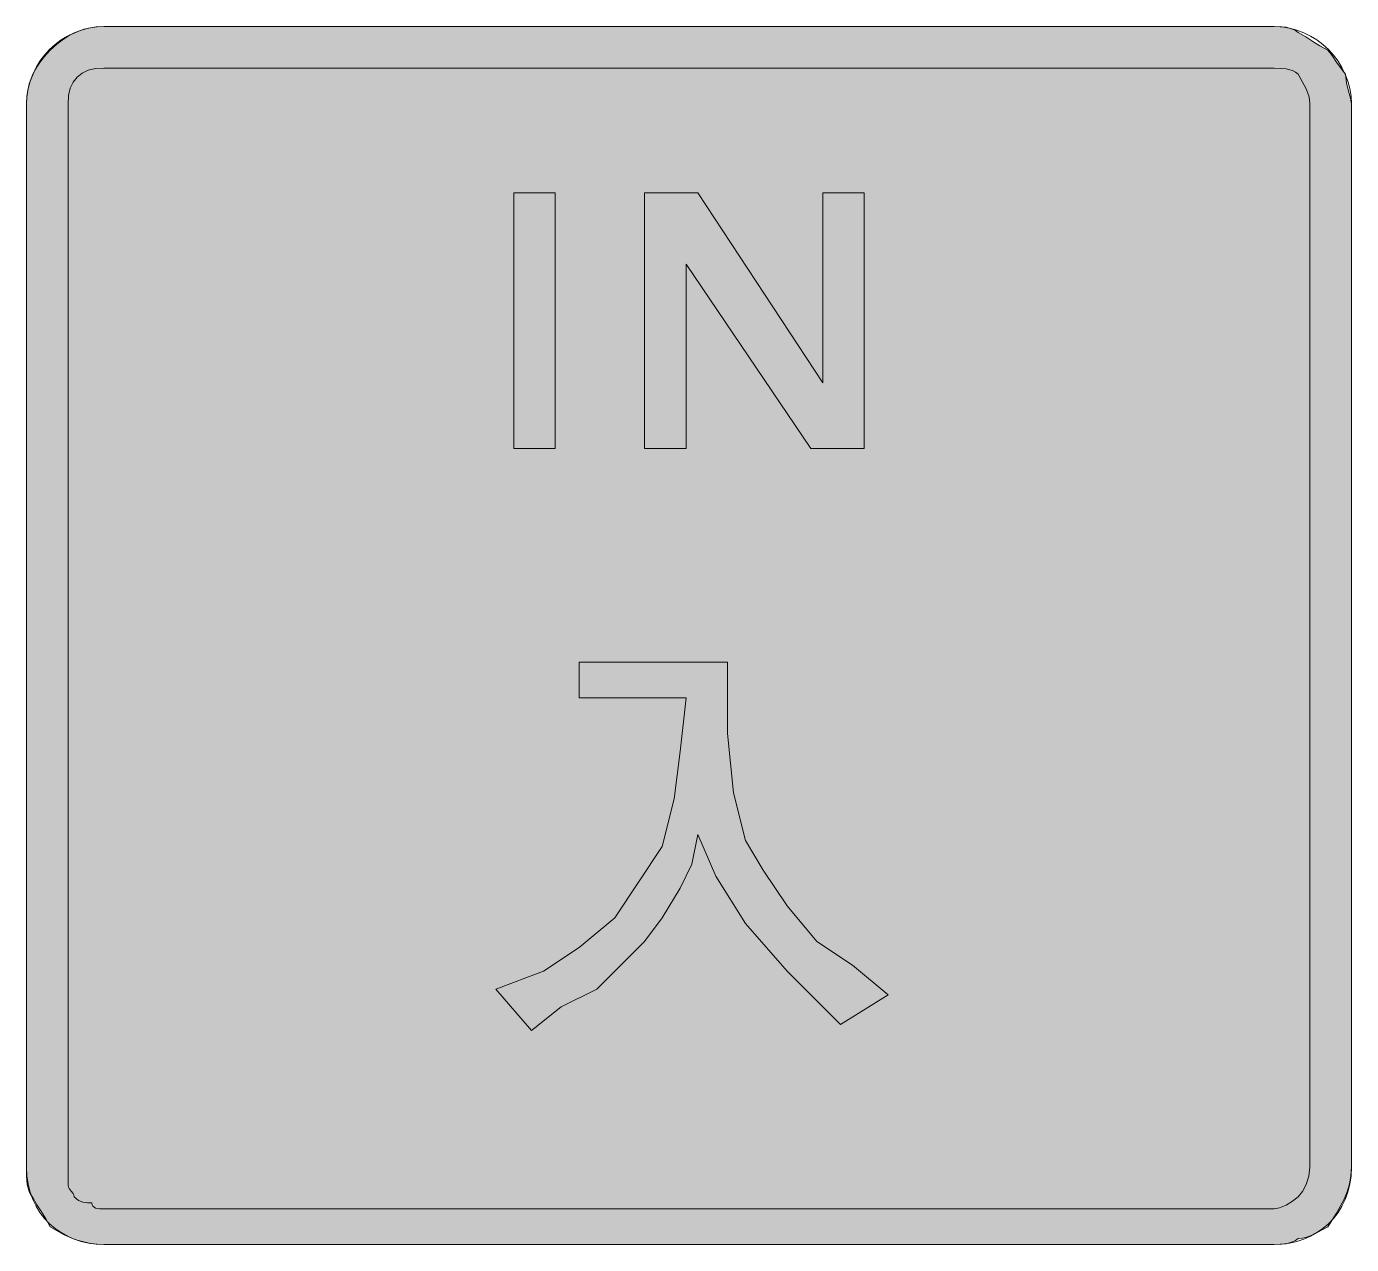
# Model space of a CAD drawing. Header units: metres. Extents: x 151 to 418, y 12 to 258.
import ezdxf

# ---------------------------------------------------------------- set-up
doc = ezdxf.new("R2010")
doc.units = ezdxf.units.M
for name, color, linetype, true_color in [('FILL_BLUE_0000FF', 7, 'Continuous', 0x0000ff), ('FILL_WHITE_FFFFFF', 7, 'Continuous', 0xffffff), ('STROKE_BLUE_0000FF', 7, 'Continuous', 0x0000ff), ('STROKE_WHITE_FFFFFF', 7, 'Continuous', 0xffffff)]:
    doc.layers.add(name, color=color, linetype=linetype, true_color=true_color)

msp = doc.modelspace()

# ---------------------------------------------------------------- hatches: boundary and pattern name
at = {"layer": 'FILL_BLUE_0000FF', "true_color": 0x0000ff}
h = msp.add_hatch(color=7, dxfattribs=at)
h.dxf.hatch_style = 1
h.paths.add_polyline_path([(402.69, 249.36), (405.09, 249.21), (406.4, 248.85), (406.99, 248.56), (407.49, 248.16), (409.14, 245.16), (409.68, 243.77), (409.84, 243.01), (409.89, 242.16), (409.89, 27.36), (409.68, 25.58), (409.14, 23.91), (408.37, 22.47), (407.49, 21.36), (406.4, 20.48), (405.09, 19.71), (403.78, 19.17), (402.69, 18.96), (166.29, 18.96), (165.41, 18.98), (164.64, 19.11), (164.1, 19.47), (163.94, 19.76), (163.89, 20.16), (162.99, 20.18), (162.09, 20.31), (161.19, 20.67), (160.29, 21.36), (160.24, 21.76), (160.1, 22.07), (159.69, 22.56), (159.28, 23.05), (159.14, 23.36), (159.09, 23.76), (159.09, 27.36), (159.09, 242.16), (159.2, 243.85), (159.54, 245.31), (160.1, 246.55), (160.89, 247.56), (161.9, 248.35), (163.14, 248.91), (164.6, 249.25), (166.29, 249.36), (402.69, 249.36)])
at = {"layer": 'FILL_WHITE_FFFFFF', "true_color": 0xffffff}
h = msp.add_hatch(color=7, dxfattribs=at)
h.dxf.hatch_style = 1
h.paths.add_polyline_path([(402.69, 257.76), (405.09, 257.61), (406.4, 257.25), (406.99, 256.96), (407.49, 256.56), (409.1, 255.66), (410.49, 254.76), (411.88, 253.86), (413.49, 252.96), (414.39, 251.87), (415.29, 250.56), (416.19, 249.25), (417.09, 248.16), (417.28, 246.38), (417.69, 244.71), (418.1, 243.27), (418.29, 242.16), (418.29, 27.36), (418.18, 25.61), (417.88, 23.97), (417.4, 22.4), (416.79, 20.91), (415.25, 18.08), (413.49, 15.36), (410.49, 13.71), (409.1, 13.17), (408.34, 13.01), (407.49, 12.96), (406.99, 12.56), (406.4, 12.27), (405.09, 11.91), (402.69, 11.76), (166.29, 11.76), (164.94, 11.82), (163.59, 11.98), (162.24, 12.27), (160.89, 12.66), (159.54, 13.17), (158.19, 13.78), (155.49, 15.36), (154.59, 16.97), (153.69, 18.36), (152.79, 19.75), (151.89, 21.36), (151.49, 21.86), (151.2, 22.47), (150.84, 23.91), (150.71, 25.58), (150.69, 27.36), (150.69, 242.16), (150.75, 243.51), (150.93, 244.86), (151.26, 246.21), (151.74, 247.56), (152.39, 248.91), (153.22, 250.26), (154.25, 251.61), (155.49, 252.96), (156.84, 254.2), (158.19, 255.23), (159.54, 256.06), (160.89, 256.71), (162.24, 257.19), (163.59, 257.52), (164.94, 257.7), (166.29, 257.76), (402.69, 257.76)])
h = msp.add_hatch(color=7, dxfattribs=at)
h.dxf.hatch_style = 1
h.paths.add_polyline_path([(249.09, 224.16), (257.49, 224.16), (257.49, 172.56), (249.09, 172.56), (249.09, 224.16)])
h = msp.add_hatch(color=7, dxfattribs=at)
h.dxf.hatch_style = 1
h.paths.add_polyline_path([(283.89, 209.76), (283.89, 172.56), (275.49, 172.56), (275.49, 224.16), (286.29, 224.16), (311.49, 185.76), (311.49, 224.16), (319.89, 224.16), (319.89, 172.56), (309.09, 172.56), (283.89, 209.76)])
h = msp.add_hatch(color=7, dxfattribs=at)
h.dxf.hatch_style = 1
h.paths.add_polyline_path([(292.29, 129.36), (292.29, 114.96), (293.49, 102.96), (295.89, 93.36), (299.49, 87.36), (304.29, 80.16), (310.29, 72.96), (317.49, 68.16), (324.69, 62.16), (315.09, 56.16), (304.29, 66.96), (295.89, 76.56), (289.89, 86.16), (286.29, 94.56), (285.09, 88.56), (282.69, 83.76), (279.09, 77.76), (275.49, 72.96), (270.69, 68.16), (265.89, 63.36), (258.69, 59.76), (252.69, 54.96), (245.49, 63.36), (255.09, 66.96), (262.29, 71.76), (269.49, 77.76), (274.29, 84.96), (279.09, 92.16), (281.49, 101.76), (282.69, 111.36), (283.89, 122.16), (262.29, 122.16), (262.29, 129.36), (292.29, 129.36)])

# ---------------------------------------------------------------- linework, layer by layer
at = {"layer": 'FILL_BLUE_0000FF', "lineweight": 0, "true_color": 0x0000ff}
msp.add_lwpolyline([(402.69, 249.36), (405.09, 249.21), (406.4, 248.85), (406.99, 248.56), (407.49, 248.16), (409.14, 245.16), (409.68, 243.77), (409.84, 243.01), (409.89, 242.16), (409.89, 27.36), (409.68, 25.58), (409.14, 23.91), (408.37, 22.47), (407.49, 21.36), (406.4, 20.48), (405.09, 19.71), (403.78, 19.17), (402.69, 18.96), (166.29, 18.96), (165.41, 18.98), (164.64, 19.11), (164.1, 19.47), (163.94, 19.76), (163.89, 20.16), (162.99, 20.18), (162.09, 20.31), (161.19, 20.67), (160.29, 21.36), (160.24, 21.76), (160.1, 22.07), (159.69, 22.56), (159.28, 23.05), (159.14, 23.36), (159.09, 23.76), (159.09, 27.36), (159.09, 242.16), (159.2, 243.85), (159.54, 245.31), (160.1, 246.55), (160.89, 247.56), (161.9, 248.35), (163.14, 248.91), (164.6, 249.25), (166.29, 249.36)], close=True, dxfattribs=at)
at = {"layer": 'FILL_WHITE_FFFFFF', "lineweight": 0, "true_color": 0xffffff}
for points in [[(402.69, 257.76), (405.09, 257.61), (406.4, 257.25), (406.99, 256.96), (407.49, 256.56), (409.1, 255.66), (410.49, 254.76), (411.88, 253.86), (413.49, 252.96), (414.39, 251.87), (415.29, 250.56), (416.19, 249.25), (417.09, 248.16), (417.28, 246.38), (417.69, 244.71), (418.1, 243.27), (418.29, 242.16), (418.29, 27.36), (418.18, 25.61), (417.88, 23.97), (417.4, 22.4), (416.79, 20.91), (415.25, 18.08), (413.49, 15.36), (410.49, 13.71), (409.1, 13.17), (408.34, 13.01), (407.49, 12.96), (406.99, 12.56), (406.4, 12.27), (405.09, 11.91), (402.69, 11.76), (166.29, 11.76), (164.94, 11.82), (163.59, 11.98), (162.24, 12.27), (160.89, 12.66), (159.54, 13.17), (158.19, 13.78), (155.49, 15.36), (154.59, 16.97), (153.69, 18.36), (152.79, 19.75), (151.89, 21.36), (151.49, 21.86), (151.2, 22.47), (150.84, 23.91), (150.71, 25.58), (150.69, 27.36), (150.69, 242.16), (150.75, 243.51), (150.93, 244.86), (151.26, 246.21), (151.74, 247.56), (152.39, 248.91), (153.22, 250.26), (154.25, 251.61), (155.49, 252.96), (156.84, 254.2), (158.19, 255.23), (159.54, 256.06), (160.89, 256.71), (162.24, 257.19), (163.59, 257.52), (164.94, 257.7), (166.29, 257.76)], [(249.09, 224.16), (257.49, 224.16), (257.49, 172.56), (249.09, 172.56)], [(283.89, 209.76), (283.89, 172.56), (275.49, 172.56), (275.49, 224.16), (286.29, 224.16), (311.49, 185.76), (311.49, 224.16), (319.89, 224.16), (319.89, 172.56), (309.09, 172.56)], [(292.29, 129.36), (292.29, 114.96), (293.49, 102.96), (295.89, 93.36), (299.49, 87.36), (304.29, 80.16), (310.29, 72.96), (317.49, 68.16), (324.69, 62.16), (315.09, 56.16), (304.29, 66.96), (295.89, 76.56), (289.89, 86.16), (286.29, 94.56), (285.09, 88.56), (282.69, 83.76), (279.09, 77.76), (275.49, 72.96), (270.69, 68.16), (265.89, 63.36), (258.69, 59.76), (252.69, 54.96), (245.49, 63.36), (255.09, 66.96), (262.29, 71.76), (269.49, 77.76), (274.29, 84.96), (279.09, 92.16), (281.49, 101.76), (282.69, 111.36), (283.89, 122.16), (262.29, 122.16), (262.29, 129.36)]]:
    msp.add_lwpolyline(points, close=True, dxfattribs=at)
at = {"layer": 'STROKE_BLUE_0000FF', "lineweight": 0, "true_color": 0x0000ff}
msp.add_lwpolyline([(418.29, 242.16), (418.29, 27.36), (418.21, 25.6), (417.96, 23.93), (417.57, 22.36), (417.03, 20.87), (416.36, 19.49), (415.57, 18.21), (414.66, 17.03), (413.64, 15.96), (412.52, 15), (411.32, 14.16), (410.03, 13.44), (408.67, 12.85), (407.25, 12.38), (405.77, 12.04), (404.25, 11.83), (402.69, 11.76), (166.29, 11.76), (164.73, 11.83), (163.21, 12.04), (161.73, 12.38), (160.31, 12.85), (158.95, 13.44), (157.66, 14.16), (156.46, 15), (155.34, 15.96), (154.32, 17.03), (153.41, 18.21), (152.62, 19.49), (151.95, 20.87), (151.41, 22.36), (151.02, 23.93), (150.77, 25.6), (150.69, 27.36), (150.69, 242.16), (150.77, 243.72), (151.02, 245.24), (151.41, 246.72), (151.95, 248.14), (152.62, 249.5), (153.41, 250.79), (154.32, 251.99), (155.34, 253.11), (156.46, 254.13), (157.66, 255.04), (158.95, 255.83), (160.31, 256.5), (161.73, 257.04), (163.21, 257.43), (164.73, 257.68), (166.29, 257.76), (402.69, 257.76), (404.25, 257.68), (405.77, 257.43), (407.25, 257.04), (408.67, 256.5), (410.03, 255.83), (411.32, 255.04), (412.52, 254.13), (413.64, 253.11), (414.66, 251.99), (415.57, 250.79), (416.36, 249.5), (417.03, 248.14), (417.57, 246.72), (417.96, 245.24), (418.21, 243.72), (418.29, 242.16)], dxfattribs=at)
at = {"layer": 'STROKE_WHITE_FFFFFF', "lineweight": 0, "true_color": 0xffffff}
msp.add_lwpolyline([(249.09, 224.16), (257.49, 224.16), (257.49, 172.56), (249.09, 172.56), (249.09, 224.16)], dxfattribs=at)

doc.saveas('drawing.dxf')
